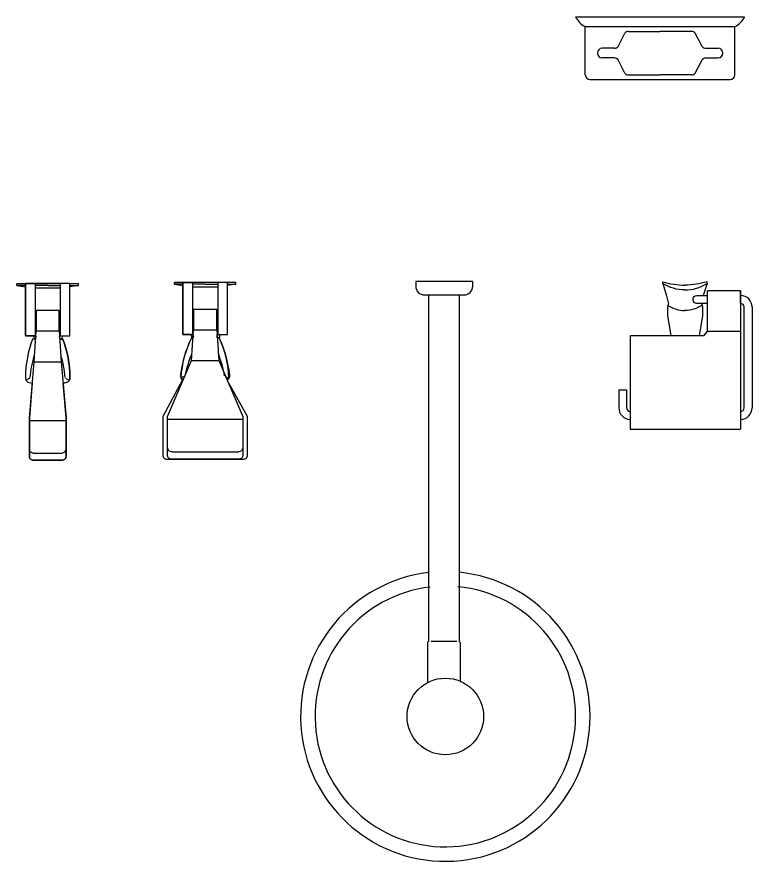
# Model space of a CAD drawing. Header units: metres. Extents: x 30 to 38.4, y 11.3 to 22.1.
# Drawn here: x 30.965 to 31.727, y 21.192 to 22.068 of the extents above; entities that cross this region are included whole.
import ezdxf
from ezdxf.enums import TextEntityAlignment as Align

# ---------------------------------------------------------------- set-up
doc = ezdxf.new("R2010")
doc.units = ezdxf.units.M
doc.header["$MEASUREMENT"] = 0
for name, color, linetype in [('ID-WC', 7, 'Continuous'), ('WC-DET1', 8, 'Continuous'), ('WC-DET2', 15, 'Continuous'), ('WC-OUT', 7, 'Continuous'), ('WC-OUTL', 7, 'Continuous'), ('WC-SERIAL', 4, 'Continuous')]:
    doc.layers.add(name, color=color, linetype=linetype)
doc.styles.get("Standard").update_dxf_attribs({"font": 'arial.ttf'})

# ---------------------------------------------------------------- blocks, each defined once
blk = doc.blocks.new('CT767F')
at = {"layer": 'WC-DET1', "color": 7}
for p, q in [((0.02353, -0.01892), (0.02353, -0.01073)), ((0.05773, -0.01892), (0.05773, -0.01073)), ((0.05773, -0.01073), (0.05773, -0.01892)), ((0.01475, -0.05234), (-0.01475, -0.05234)), ((-0.05681, -0.13081), (-0.05681, -0.139)), ((0.05773, -0.13081), (0.05773, -0.139))]:
    blk.add_line(p, q, dxfattribs=at)
at = {"layer": 'WC-DET1'}
blk.add_line((0.02353, -0.04758), (0.05775, -0.04756), dxfattribs=at)
for points in [[(0, -0.00498, -0.145335), (-0.02292, 0.00182)], [(0, -0.00498, 0.145335), (0.02292, 0.00182)], [(-0.01763, -0.02102, 0.128412), (0, -0.0263, 4.523629)], [(0.01763, -0.02102, -0.128412), (0, -0.0263, -4.523629)]]:
    blk.add_lwpolyline(points, format="xyb", dxfattribs=at)
at = {"layer": 'WC-DET1', "color": 7}
blk.add_lwpolyline([(0.01704, -0.01892), (0.01188, -0.01892, -0.414214), (0.0087, -0.01574), (0.0087, -0.01391, -0.414214), (0.01188, -0.01073), (0.01908, -0.01073)], format="xyb", dxfattribs=at)
at = {"layer": 'WC-OUTL'}
for p, q in [((0.02353, -0.01073), (0.02353, -0.00574)), ((0.05773, -0.00574), (0.02353, -0.00574)), ((0.05773, -0.00574), (0.05773, -0.01073)), ((0.05773, -0.01073), (0.05773, -0.00574)), ((0.02353, -0.04758), (0.02353, -0.01892)), ((0.05773, -0.01892), (0.05773, -0.13081)), ((-0.01475, -0.05234), (-0.05681, -0.05234)), ((-0.05681, -0.05234), (-0.05681, -0.13081)), ((0.01975, -0.05234), (0.01475, -0.05234)), ((0.01975, -0.05233), (0.02186, -0.05021)), ((0.02186, -0.05021), (0.02353, -0.04758)), ((-0.06847, -0.10838), (-0.06028, -0.10838)), ((-0.05681, -0.139), (-0.05681, -0.14901)), ((0.05773, -0.139), (0.05773, -0.14901)), ((-0.05681, -0.14901), (0.05773, -0.14901))]:
    blk.add_line(p, q, dxfattribs=at)
for points in [[(-0.02292, 0.00182), (-0.02292, 0.00338)], [(-0.02292, 0.00182), (-0.01899, -0.01103), (-0.01687, -0.0192), (-0.01808, -0.02253), (-0.01808, -0.03145), (-0.01475, -0.05233)], [(0.02292, 0.00182), (0.01908, -0.01073)], [(0.02292, 0.00182), (0.02292, 0.00338)], [(0.01908, -0.01073), (0.02353, -0.01073)], [(0.01704, -0.01892), (0.01808, -0.02253), (0.01808, -0.03145), (0.01475, -0.05233)], [(0.06139, -0.12724), (0.06139, -0.02249)], [(0.06958, -0.02243), (0.06958, -0.1273)], [(-0.06847, -0.10838), (-0.06847, -0.1273)], [(-0.06028, -0.12724), (-0.06028, -0.10838)]]:
    blk.add_lwpolyline(points, dxfattribs=at)
for points in [[(-0.02292, 0.00338, 0.068041), (0, 0, -1.301471)], [(0.02292, 0.00338, -0.068041), (0, 0, 1.301471)], [(0.02353, -0.01892), (0.01704, -0.01892, -0.414214)]]:
    blk.add_lwpolyline(points, format="xyb", dxfattribs=at)
for centre, radius, start, end in [((0.05774, -0.02257), 0.01184, 358.74082, 90.03373), ((0.05774, -0.02257), 0.00365, 358.74082, 90.03373), ((-0.05663, -0.12716), 0.01184, 178.74082, 269.11481), ((-0.05663, -0.12716), 0.00365, 178.74082, 267.13039), ((0.05774, -0.12716), 0.01184, 269.96627, 1.25918), ((0.05774, -0.12716), 0.00365, 269.96627, 1.25918)]:
    blk.add_arc(centre, radius, start, end, dxfattribs=at)
at = {"layer": 'WC-SERIAL', "flags": 3}
blk.add_attdef('SERIAL', text='', height=0.00843, dxfattribs=at).set_placement((0.00178, -0.09635), align=Align.TOP_CENTER)
blk = doc.blocks.new('TS312P')
at = {"layer": 'WC-DET1'}
for p, q in [((-0.014, -0.08113), (0.014, -0.08113)), ((0.019, -0.14213), (-0.019, -0.14213)), ((0.015, -0.17613), (-0.015, -0.17613))]:
    blk.add_line(p, q, dxfattribs=at)
for points in [[(-0.0319, -0.00211), (-0.0319, -0.0004)], [(-0.023, -0.0004), (-0.0319, -0.0004)], [(-0.0319, -0.00211), (-0.023, -0.00354)], [(0.013, -0.0004), (-0.013, -0.0004)], [(0.0125, -0.00501), (-0.013, -0.00501)], [(0.013, -0.00501), (0.0125, -0.00501)], [(0.0319, -0.0004), (0.023, -0.0004)], [(0.0319, -0.00211), (0.023, -0.00354)], [(0.0319, -0.00211), (0.0319, -0.0004)], [(0.012, -0.04913), (0.012, -0.02813), (-0.012, -0.02813), (-0.012, -0.04913)]]:
    blk.add_lwpolyline(points, dxfattribs=at)
for points in [[(-0.013, -0.00013), (-0.013, -0.05413), (-0.023, -0.05413), (-0.023, -0.00013)], [(0.013, -0.00013), (0.013, -0.05413), (0.023, -0.05413), (0.023, -0.00013)]]:
    blk.add_lwpolyline(points, close=True, dxfattribs=at)
blk.add_lwpolyline([(-0.019, -0.17913), (-0.019, -0.17213), (-0.019, -0.13913), (-0.014, -0.08113), (-0.012, -0.04913), (0.012, -0.04913), (0.014, -0.08113), (0.019, -0.13913), (0.019, -0.17213), (0.019, -0.17913, -0.414214), (0.015, -0.18313), (-0.015, -0.18313, -0.414214)], format="xyb", close=True, dxfattribs=at)
for points in [[(-0.0141, -0.05761), (-0.0158, -0.05761, 0.081947), (-0.0231, -0.09711, 0.285928), (-0.0205, -0.10211), (-0.01596, -0.10319)], [(-0.01453, -0.05413, 0.007513), (-0.0138, -0.05761, 0.799179)], [(-0.01258, -0.05761), (-0.0141, -0.05761, 0.081947)], [(0.01258, -0.05761), (0.0126, -0.05761, -0.081947)], [(0.0126, -0.05761), (0.0158, -0.05761, -0.081947), (0.0231, -0.09711, -0.285928), (0.0205, -0.10211), (0.01596, -0.10319)], [(0.01533, -0.05413, -0.007513), (0.0146, -0.05761, -0.799179)]]:
    blk.add_lwpolyline(points, format="xyb", dxfattribs=at)
for centre, start, end in [((-0.015, -0.1714), 180, 270), ((0.015, -0.1714), 270, 0)]:
    blk.add_arc(centre, 0.004, start, end, dxfattribs=at)
at = {"layer": 'WC-DET2'}
for points in [[(-0.023, -0.00211), (-0.0319, -0.00211)], [(0, -0.00211), (-0.013, -0.00211)], [(0, -0.00211), (0.013, -0.00211)], [(0.023, -0.00211), (0.0319, -0.00211)], [(-0.0184, -0.09801), (-0.02241, -0.10017)], [(0.0184, -0.09801), (0.02241, -0.10017)]]:
    blk.add_lwpolyline(points, dxfattribs=at)
for points in [[(-0.01816, -0.09749, -0.053226), (-0.01359, -0.07389, -0.308192)], [(0.01816, -0.09749, 0.053226), (0.01359, -0.07389, 0.308192)]]:
    blk.add_lwpolyline(points, format="xyb", dxfattribs=at)
blk = doc.blocks.new('A$C7110')
at = {"layer": 'WC-OUT'}
blk.add_lwpolyline([(0.05633, 0.00014), (0.05633, 0.05414), (0.04564, 0.05414), (0.04586, 0.05762), (0.04913, 0.05762, 0.081947), (0.05643, 0.09712, 0.285928), (0.05383, 0.10212), (0.04923, 0.10322), (0.05233, 0.13914), (0.05233, 0.17214), (0.05233, 0.17914, 0.414214), (0.04833, 0.18314), (0.01833, 0.18314, 0.414214), (0.01433, 0.17914), (0.01433, 0.17214), (0.01433, 0.13914), (0.01743, 0.10322), (0.01283, 0.10212, 0.285928), (0.01023, 0.09712, 0.081947), (0.01753, 0.05762), (0.0208, 0.05762), (0.02102, 0.05414), (0.01033, 0.05414), (0.01033, 0.00014)], format="xyb", close=True, dxfattribs=at)
at = {"layer": 'WC-DET1', "rotation": 180}
blk.add_blockref('TS312P', (0.03333, 0.00001), dxfattribs=at)
blk = doc.blocks.new('acc2')
at = {"layer": 'ID-WC', "color": 0, "rotation": 180}
blk.add_blockref('A$C7110', (0.03333, 0.00014), dxfattribs=at)
blk = doc.blocks.new('acc3')
at = {"layer": 'ID-WC', "color": 8}
for p, q in [((-0.014, -0.081), (0.014, -0.081)), ((0.039, -0.142), (-0.039, -0.142)), ((0.035, -0.176), (-0.035, -0.176))]:
    blk.add_line(p, q, dxfattribs=at)
at = {"layer": 'ID-WC', "color": 0}
blk.add_lwpolyline([(-0.023, 0), (-0.023, -0.054), (-0.01231, -0.054), (-0.01253, -0.05748), (-0.01416, -0.05748, 0.100945), (-0.02519, -0.09877, 0.443586), (-0.02519, -0.09877), (-0.02341, -0.1011), (-0.044, -0.139), (-0.044, -0.172), (-0.044, -0.179, 0.414214), (-0.04, -0.183), (0.04, -0.183, 0.414214), (0.044, -0.179), (0.044, -0.172), (0.044, -0.139), (0.02293, -0.10127), (0.02467, -0.09917, 1.950274), (0.02467, -0.09917, 0.100747), (0.0146, -0.05748), (0.01253, -0.05748), (0.01231, -0.054), (0.023, -0.054), (0.023, 0)], format="xyb", close=True, dxfattribs=at)
for points in [[(-0.013, 0), (-0.013, -0.054), (-0.023, -0.054), (-0.023, 0)], [(0.013, 0), (0.013, -0.054), (0.023, -0.054), (0.023, 0)]]:
    blk.add_lwpolyline(points, close=True, dxfattribs=at)
for points in [[(-0.0319, -0.00198), (-0.0319, -0.00027)], [(-0.023, -0.00027), (-0.0319, -0.00027)], [(-0.0319, -0.00198), (-0.023, -0.0034)], [(0.013, -0.00027), (-0.013, -0.00027)], [(0.013, -0.00488), (0.0125, -0.00488)], [(0.0319, -0.00027), (0.023, -0.00027)], [(0.0319, -0.00198), (0.023, -0.0034)], [(0.0319, -0.00198), (0.0319, -0.00027)], [(-0.02089, -0.09724), (-0.02511, -0.09897)], [(0.02048, -0.09737), (0.02467, -0.09917)]]:
    blk.add_lwpolyline(points, dxfattribs=at)
at = {"layer": 'ID-WC', "color": 8}
for points in [[(-0.023, -0.00198), (-0.0319, -0.00198)], [(0, -0.00198), (-0.013, -0.00198)], [(0.0125, -0.00488), (-0.013, -0.00488)], [(0, -0.00198), (0.013, -0.00198)], [(0.023, -0.00198), (0.0319, -0.00198)], [(0.012, -0.049), (0.012, -0.028), (-0.012, -0.028), (-0.012, -0.049)]]:
    blk.add_lwpolyline(points, dxfattribs=at)
blk.add_lwpolyline([(-0.039, -0.179), (-0.039, -0.172), (-0.039, -0.139), (-0.014, -0.081), (-0.012, -0.049), (0.012, -0.049), (0.014, -0.081), (0.039, -0.139), (0.039, -0.172), (0.039, -0.179, -0.414214), (0.035, -0.183), (-0.035, -0.183, -0.414214)], format="xyb", close=True, dxfattribs=at)
at = {"layer": 'ID-WC', "color": 0}
for points in [[(-0.0124, -0.05751), (-0.01409, -0.05734, 0.081947), (-0.02547, -0.09586, 0.285928), (-0.02341, -0.1011), (-0.02519, -0.09877)], [(-0.01453, -0.054, 0.007513), (-0.0138, -0.05748, 0.799179)], [(-0.01258, -0.05748), (-0.0141, -0.05748, 0.081947)], [(0.01253, -0.05748), (0.01437, -0.05735, -0.081947), (0.02509, -0.09606, -0.285928), (0.02293, -0.10127), (0.02475, -0.09897)], [(0.01258, -0.05748), (0.0126, -0.05748, -0.081947)], [(0.01533, -0.054, -0.007513), (0.0146, -0.05748, -0.799179)]]:
    blk.add_lwpolyline(points, format="xyb", dxfattribs=at)
at = {"layer": 'ID-WC', "color": 8}
for points in [[(-0.0206, -0.09675, -0.053226), (-0.01359, -0.07376, -0.308192)], [(0.0202, -0.09687, 0.053226), (0.01359, -0.07376, 0.308192)]]:
    blk.add_lwpolyline(points, format="xyb", dxfattribs=at)
for centre, start, end in [((-0.035, -0.17127), 180, 270), ((0.035, -0.17127), 270, 0)]:
    blk.add_arc(centre, 0.004, start, end, dxfattribs=at)
blk = doc.blocks.new('acc4')
at = {"layer": 'ID-WC'}
for p, q in [((-0.01675, -0.37286), (-0.01788, -0.37399)), ((0.0126, -0.37286), (-0.0142, -0.37286)), ((0.015, -0.37287), (0.01612, -0.37399))]:
    blk.add_line(p, q, dxfattribs=at)
for points in [[(0, 0), (-0.03, 0), (-0.03, -0.005, 0.414214), (-0.021, -0.014), (-0.01675, -0.014)], [(0.015, -0.014), (0.02, -0.014, 0.414214), (0.029, -0.005), (0.029, 0), (0, 0)]]:
    blk.add_lwpolyline(points, format="xyb", dxfattribs=at)
for points in [[(-0.01675, -0.014), (0.015, -0.014)], [(-0.01675, -0.014), (-0.01675, -0.37286)], [(0.015, -0.014), (0.015, -0.37287)], [(-0.01788, -0.37399), (-0.01788, -0.41556)], [(0.01612, -0.37399), (0.01612, -0.41411)]]:
    blk.add_lwpolyline(points, dxfattribs=at)
at = {"layer": 'ID-WC', "color": 8}
blk.add_circle((0.00065, -0.4506), 0.03964, dxfattribs=at)
at = {"layer": 'ID-WC', "color": 0}
blk.add_arc((0.00065, -0.4506), 0.15, 96.66115, 84.51015, dxfattribs=at)
at = {"layer": 'ID-WC', "color": 8}
blk.add_arc((0.00065, -0.4506), 0.135, 96.66115, 84.51015, dxfattribs=at)
blk = doc.blocks.new('C814P')
at = {"layer": 'WC-DET1'}
for p, q in [((-0.0775, -0.01), (0.0775, -0.01)), ((-0.0435, -0.03062), (-0.0365, -0.01688)), ((-0.0326, -0.015), (0, -0.015)), ((0.0326, -0.015), (0, -0.015)), ((0.0435, -0.03062), (0.0365, -0.01688)), ((-0.0474, -0.0325), (-0.06, -0.0325)), ((0.0474, -0.0325), (0.06, -0.0325)), ((-0.0474, -0.0425), (-0.06, -0.0425)), ((0.0474, -0.0425), (0.06, -0.0425)), ((-0.0365, -0.05812), (-0.0435, -0.04438)), ((0.0365, -0.05812), (0.0435, -0.04438)), ((-0.0326, -0.06), (0, -0.06)), ((0.0326, -0.06), (0, -0.06))]:
    blk.add_line(p, q, dxfattribs=at)
for centre, start, end in [((-0.0326, -0.02), 90, 141.34019), ((0.0326, -0.02), 38.65981, 90), ((-0.06, -0.0375), 90, 270), ((-0.0474, -0.0275), 270, 321.34019), ((0.0474, -0.0275), 218.65981, 270), ((0.06, -0.0375), 270, 90), ((-0.0474, -0.0475), 38.65981, 90), ((0.0474, -0.0475), 90, 141.34019), ((-0.0326, -0.055), 218.65981, 270), ((0.0326, -0.055), 270, 321.34019)]:
    blk.add_arc(centre, 0.005, start, end, dxfattribs=at)
at = {"layer": 'WC-OUTL'}
for p, q in [((-0.0875, 0), (0.0875, 0)), ((-0.0775, -0.06), (-0.0775, -0.01)), ((0.0775, -0.06), (0.0775, -0.01)), ((-0.0725, -0.065), (0.0725, -0.065))]:
    blk.add_line(p, q, dxfattribs=at)
for centre, radius, start, end in [((-0.06862, 0.00888), 0.02086, 205.18919, 244.81081), ((0.06862, 0.00888), 0.02086, 295.18919, 334.81081), ((-0.0725, -0.06), 0.005, 180, 270), ((0.0725, -0.06), 0.005, 270, 0)]:
    blk.add_arc(centre, radius, start, end, dxfattribs=at)
at = {"layer": 'WC-SERIAL', "flags": 3}
blk.add_attdef('SERIAL', text='', height=0.00641, dxfattribs=at).set_placement((0, -0.03242), align=Align.TOP_CENTER)

msp = doc.modelspace()

# ---------------------------------------------------------------- block references
at = {"layer": 'ID-WC'}
for name, p in [('C814P', (31.63202, 22.06769)), ('acc2', (30.99737, 21.79147)), ('acc3', (31.16058, 21.79275)), ('acc4', (31.40883, 21.79372)), ('CT767F', (31.65774, 21.78985))]:
    msp.add_blockref(name, p, dxfattribs=at)

doc.saveas('drawing.dxf')
